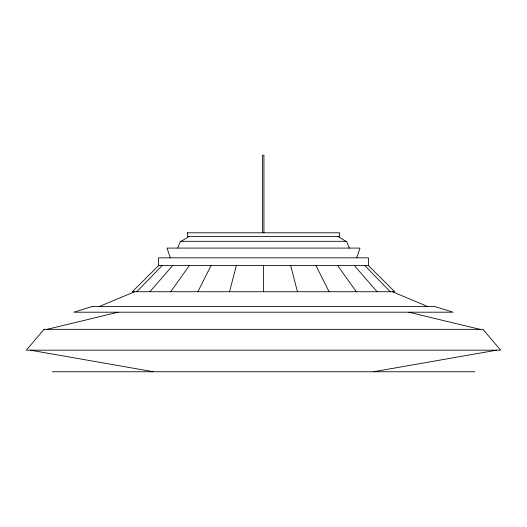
<?xml version="1.0" encoding="UTF-8"?>
<svg xmlns="http://www.w3.org/2000/svg" width="527" height="527" viewBox="0 0 527 527"><rect width="100%" height="100%" fill="white"/><g stroke="black" fill="none" stroke-linecap="round" stroke-linejoin="round"><path stroke-width="0.79" d="M368.459 265.595L368.511 257.828L158.489 257.828L158.541 265.595L132.29 291.734L394.71 291.734L368.459 265.595L158.541 265.595M229.541 291.734L236.333 265.595M356.707 257.828L359.987 248.085L167.013 248.085L170.293 257.828M177.737 248.085L180.392 241.307L346.608 241.307L349.263 248.085M197.895 291.734L211.024 265.595M170.722 291.734L189.285 265.595M149.872 291.734L172.606 265.595M136.763 291.734L162.118 265.595M181.163 241.307L189.167 236.373M99.274 306.53L134.622 291.734M47.081 329.335L118.232 312.201M373.432 371.752L496.678 350.172M52.239 371.752L474.761 371.752M30.322 350.172L153.568 371.752M408.768 312.201L479.919 329.335M392.378 291.734L427.726 306.53M337.833 236.373L345.837 241.307M364.882 265.595L390.237 291.734M354.394 265.595L377.128 291.734M337.715 265.595L356.278 291.734M315.976 265.595L329.105 291.734M290.667 265.595L297.459 291.734M263.935 232.802L263.935 155.248L262.453 155.248L262.453 232.802M263.5 265.595L263.5 291.734M187.388 232.802L187.388 236.373L339.612 236.373L339.612 232.802L187.388 232.802M44.018 329.335L26.35 350.172L500.65 350.172L482.982 329.335L44.018 329.335M92.232 306.53L73.82 312.201L453.18 312.201L434.768 306.53L92.232 306.53"/></g></svg>
